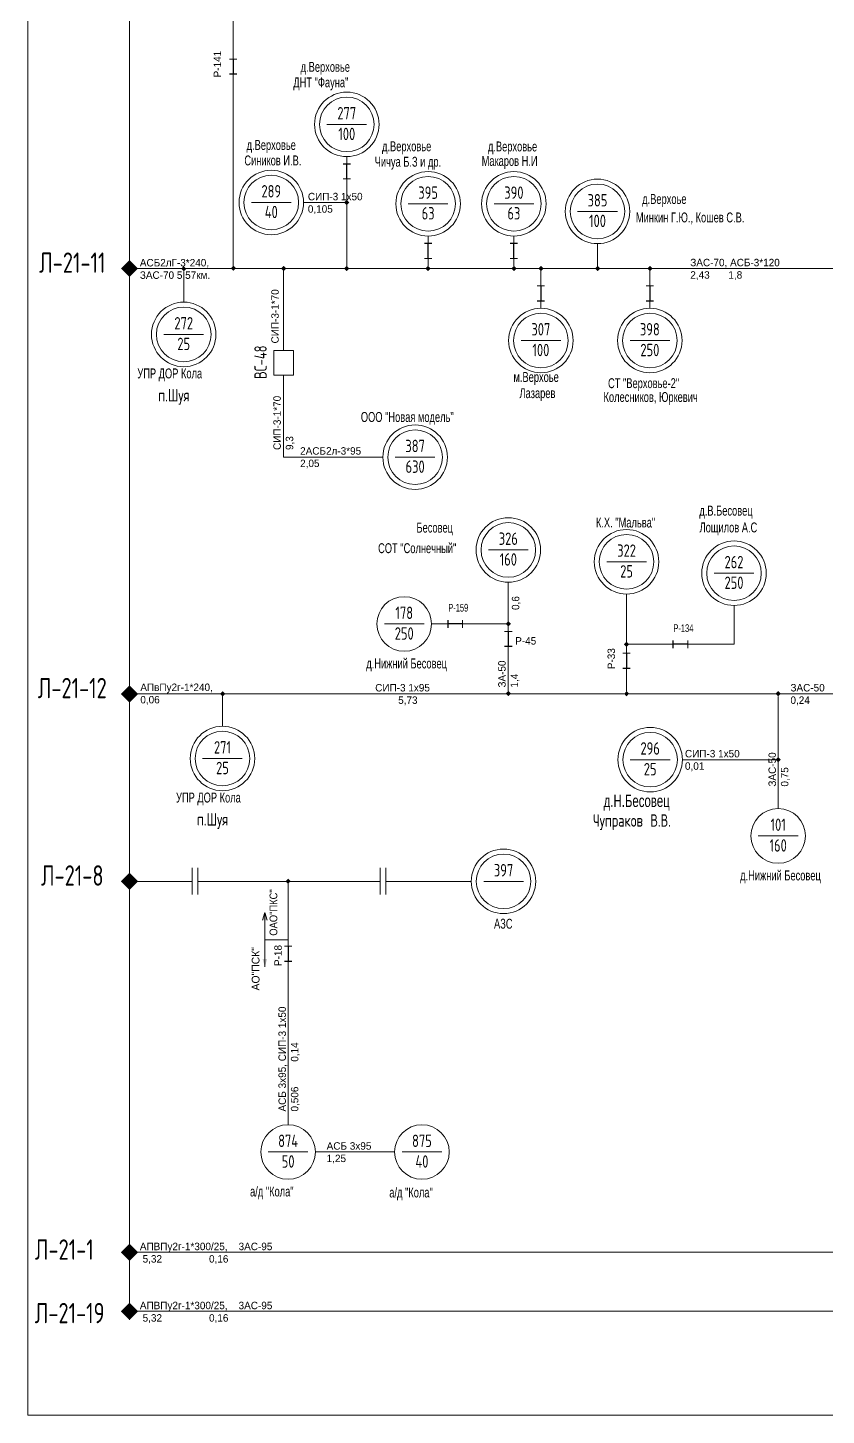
# Model space of a CAD drawing. Header units: millimetres. Extents: x 11 to 409, y 3 to 285.
# Drawn here: x 11.4 to 114.6, y 2.6 to 182 of the extents above; entities that cross this region are included whole.
import ezdxf
from ezdxf.enums import TextEntityAlignment as Align

# ---------------------------------------------------------------- set-up
doc = ezdxf.new("R2010")
doc.units = ezdxf.units.MM
doc.linetypes.add('ACAD_ISO02W100', pattern=[15, 12, -3])
for name, color, linetype, lineweight in [('10_КВ', 250, 'Continuous', 18), ('АТРИБУТЫ', 7, 'Continuous', 13), ('РАЗЪЕД_РУБИЛЬН', 150, 'Continuous', 13), ('ТЕКСТ', 7, 'Continuous', 13)]:
    doc.layers.add(name, color=color, linetype=linetype, lineweight=lineweight)
doc.layers.add('СХ_ОПЕРАТИВНАЯ', color=10, linetype='Continuous')
doc.layers.add('ШУНТ_РАЗЪЕД', color=161, linetype='Continuous')
doc.styles.add('ATTRIB', font='txt.shx', dxfattribs={"width": 0.7, "height": 5})
doc.styles.add('ТЕКСТ_МОДЕЛИ', font='txt.shx', dxfattribs={"width": 0.7, "height": 5})

# ---------------------------------------------------------------- blocks, each defined once
blk = doc.blocks.new('ОТВЕТВЛЕНИЕ')
at = {"color": 0, "linetype": 'ByBlock'}
blk.add_solid([(0, 1.06), (1.06, 0), (-1.06, 0), (0, -1.06)], dxfattribs=at)
blk = doc.blocks.new('ВЫКЛЮЧАТЕЛЬ')
at = {"color": 0, "linetype": 'ByBlock'}
for p, q in [((0, 0), (0, -3)), ((0, -13), (0, -16))]:
    blk.add_line(p, q, dxfattribs=at)
blk.add_lwpolyline([(-4, -3), (4, -3), (4, -13), (-4, -13)], close=True, dxfattribs=at)
at = {"layer": 'АТРИБУТЫ', "style": 'ATTRIB', "width": 0.7}
blk.add_attdef('ДИСП_НОМ', text='', height=5, dxfattribs=at).set_placement((-6, -8), align=Align.MIDDLE_RIGHT)
at = {"layer": 'АТРИБУТЫ', "style": 'ATTRIB', "width": 0.7, "flags": 1}
blk.add_attdef('КОД', text='', height=5, dxfattribs=at).set_placement((-6, -14), align=Align.MIDDLE_RIGHT)
blk = doc.blocks.new('ТРАНСФ_ПОДСТ')
at = {"color": 7}
blk.add_line((-8, -11), (8, -11), dxfattribs=at)
at = {"color": 0}
blk.add_circle((0, -11), 11, dxfattribs=at)
at = {"layer": 'АТРИБУТЫ', "style": 'ATTRIB', "width": 0.7, "flags": 4}
for tag, p in [('OBOZN', (0, -9)), ('MOCHNOCT', (0, -17.33))]:
    blk.add_attdef(tag, text='', height=5, dxfattribs=at).set_placement(p, align=Align.CENTER)
at = {"layer": 'АТРИБУТЫ', "style": 'ТЕКСТ_МОДЕЛИ', "width": 0.7}
blk.add_attdef('MESTO_1', text='', height=5, dxfattribs=at).set_placement((14, -11), align=Align.BOTTOM_LEFT)
blk.add_attdef('MESTO_2', text='', height=5, dxfattribs=at).set_placement((14, -12), align=Align.TOP_LEFT)
blk = doc.blocks.new('РАЗЪЕДИНИТЕЛЬ')
at = {"color": 0, "linetype": 'ByBlock'}
for p, q in [((0, 0), (0, -3)), ((0, -9), (0, -12))]:
    blk.add_line(p, q, dxfattribs=at)
at = {"layer": 'РАЗЪЕД_РУБИЛЬН', "color": 0, "linetype": 'ByBlock'}
blk.add_line((-1.5, -3), (1.5, -3), dxfattribs=at)
at = {"layer": 'СХ_ОПЕРАТИВНАЯ', "color": 0, "linetype": 'ByBlock'}
blk.add_line((-1.5, -9), (1.5, -9), dxfattribs=at)
at = {"layer": 'ШУНТ_РАЗЪЕД', "color": 0}
blk.add_line((0, -3), (0, -9), dxfattribs=at)
at = {"layer": 'РАЗЪЕД_РУБИЛЬН', "color": 7, "style": 'ATTRIB', "width": 0.7}
blk.add_attdef('ДИСП_НОМ', text='', height=5, dxfattribs=at).set_placement((-4.75, -6), align=Align.MIDDLE_RIGHT)
at = {"layer": 'РАЗЪЕД_РУБИЛЬН', "color": 7, "style": 'ATTRIB', "width": 0.7, "flags": 1}
blk.add_attdef('КОД', text='', height=5, dxfattribs=at).set_placement((-4.75, -12), align=Align.MIDDLE_RIGHT)
blk = doc.blocks.new('ПРИСОЕД_ШИНЕ')
at = {"color": 0}
blk.add_solid([(0, 2.12), (2.12, 0), (-2.12, 0), (0, -2.12)], dxfattribs=at)
at = {"layer": 'АТРИБУТЫ', "style": 'ATTRIB', "width": 0.7}
blk.add_attdef('ДИСП_НОМ', text='', height=5, dxfattribs=at).set_placement((0, 3.12), align=Align.CENTER)

msp = doc.modelspace()

# ---------------------------------------------------------------- hatches: boundary and pattern name
at = {"layer": '10_КВ'}
h = msp.add_hatch(color=7, dxfattribs=at)
h.paths.add_polyline_path([(42.04, 67.6), (42.04, 66.59), (42.34, 66.59)])
h.paths.add_polyline_path([(42.04, 67.6), (41.74, 66.59), (42.04, 66.59)])
h.paths.add_polyline_path([(42.34, 61.57), (42.04, 61.57), (42.04, 60.57)])
h.paths.add_polyline_path([(42.04, 60.57), (42.04, 61.57), (41.74, 61.57)])

# ---------------------------------------------------------------- linework, layer by layer
at = {"layer": '10_КВ', "color": 7}
for p, q in [((24.54, 212.59), (24.54, 14.93)), ((37.95, 178.88), (37.95, 183.44)), ((37.95, 167.03), (37.95, 175.03)), ((37.95, 167.03), (37.95, 150.84)), ((52.63, 161.45), (52.63, 150.84)), ((85.05, 150.84), (85.05, 154.05)), ((25.22, 150.84), (44.47, 150.84)), ((44.47, 150.84), (44.47, 141.21)), ((59.18, 150.84), (44.81, 150.84)), ((59.18, 150.84), (62.39, 150.84)), ((62.39, 150.84), (68.81, 150.84)), ((68.81, 150.84), (72.02, 150.84)), ((72.02, 150.84), (80.05, 150.84)), ((77.73, 150.84), (77.73, 149.55)), ((96.09, 150.84), (80.05, 150.84)), ((91.82, 150.84), (91.82, 149.55)), ((96.09, 150.84), (112.14, 150.84)), ((122.18, 150.84), (112.14, 150.84)), ((31.55, 146.49), (31.55, 150.47)), ((44.47, 136.08), (44.47, 132.87)), ((44.47, 132.87), (44.47, 126.45)), ((44.47, 126.45), (57.3, 126.45)), ((73.52, 103.92), (73.52, 110.29)), ((88.81, 108.11), (88.81, 108.76)), ((88.81, 102.07), (88.81, 108.11)), ((102.7, 102.26), (102.7, 107.28)), ((88.81, 102.26), (93.83, 102.26)), ((97.68, 102.26), (102.7, 102.26)), ((88.81, 96.21), (88.81, 98.22)), ((25.22, 95.85), (28.51, 95.85)), ((51.02, 95.87), (28.1, 95.85)), ((36.56, 91.67), (36.56, 95.65)), ((50.94, 95.87), (73.4, 95.87)), ((73.4, 95.87), (88.47, 95.87)), ((89.15, 95.87), (114.26, 95.87)), ((108.41, 95.53), (108.41, 81.02)), ((114.26, 95.87), (120.67, 95.87)), ((25.22, 71.62), (32.66, 71.62)), ((33.39, 71.62), (56.97, 71.62)), ((45.05, 71.62), (45.05, 40.17)), ((57.69, 71.62), (68.76, 71.62)), ((42.04, 67.6), (41.74, 66.59)), ((42.04, 60.57), (42.04, 67.6)), ((42.04, 67.6), (42.34, 66.59)), ((42.04, 64.08), (45.05, 64.08)), ((48.58, 36.64), (58.82, 36.64)), ((25.22, 23.67), (71.36, 23.67))]:
    msp.add_line(p, q, dxfattribs=at)
at = {"layer": '10_КВ', "color": 7, "ltscale": 100}
for p, q in [((47.04, 159.37), (52.63, 159.37)), ((63.59, 104.89), (73.52, 104.89)), ((96.03, 87.35), (108.41, 87.35)), ((32.66, 73.38), (32.66, 69.93)), ((33.39, 73.38), (33.39, 69.93)), ((56.97, 73.38), (56.97, 69.93)), ((57.69, 73.38), (57.69, 69.93))]:
    msp.add_line(p, q, dxfattribs=at)
at = {"layer": '10_КВ', "color": 7, "linetype": 'ACAD_ISO02W100'}
msp.add_line((73.52, 96.23), (73.52, 102.27), dxfattribs=at)
at = {"layer": '10_КВ', "linetype": 'Continuous'}
msp.add_lwpolyline([(11.38, 2.61), (409.03, 2.61), (409.03, 285.47), (11.38, 285.47)], close=True, dxfattribs=at)
at = {"layer": '10_КВ', "color": 7, "ltscale": 100}
for points in [[(25.66, 23.67), (127.62, 23.67), (127.62, 23.67), (127.62, 23.67), (127.62, 23.67)], [(24.63, 16.05), (123.67, 16.05), (123.67, 16.05), (123.67, 16.05), (123.67, 16.05)]]:
    msp.add_lwpolyline(points, dxfattribs=at)
at = {"layer": '10_КВ', "color": 7}
for centre in [(52.63, 169.47), (42.87, 159.37), (63.15, 159.2), (74.24, 159.2), (85.05, 158.22), (31.55, 142.32), (77.73, 141.53), (91.82, 141.53), (61.47, 126.45), (73.52, 114.46), (88.81, 112.93), (102.7, 111.45), (36.56, 87.5), (91.86, 87.35), (72.9, 71.62)]:
    msp.add_circle(centre, 4.17, dxfattribs=at)

# ---------------------------------------------------------------- block references
at = {"layer": '10_КВ', "color": 7, "xscale": 0.3208414656128962, "yscale": 0.3208414656128962, "zscale": 0.3208414656128962}
for name, p in [('РАЗЪЕДИНИТЕЛЬ', (37.95, 178.88)), ('ОТВЕТВЛЕНИЕ', (52.63, 159.37)), ('ОТВЕТВЛЕНИЕ', (31.55, 150.81)), ('ОТВЕТВЛЕНИЕ', (37.97, 150.87)), ('ОТВЕТВЛЕНИЕ', (44.47, 150.84)), ('ОТВЕТВЛЕНИЕ', (52.63, 150.84)), ('ОТВЕТВЛЕНИЕ', (63.15, 150.84)), ('ОТВЕТВЛЕНИЕ', (74.24, 150.84)), ('ОТВЕТВЛЕНИЕ', (77.74, 150.84)), ('ОТВЕТВЛЕНИЕ', (85.06, 150.84)), ('ОТВЕТВЛЕНИЕ', (91.83, 150.84)), ('РАЗЪЕДИНИТЕЛЬ', (77.73, 149.55)), ('РАЗЪЕДИНИТЕЛЬ', (91.82, 149.55)), ('РАЗЪЕДИНИТЕЛЬ', (73.52, 104.89)), ('ОТВЕТВЛЕНИЕ', (73.52, 104.9)), ('ОТВЕТВЛЕНИЕ', (88.8, 102.27)), ('РАЗЪЕДИНИТЕЛЬ', (88.81, 102.07)), ('ОТВЕТВЛЕНИЕ', (36.58, 95.86)), ('ОТВЕТВЛЕНИЕ', (73.52, 95.89)), ('ОТВЕТВЛЕНИЕ', (88.81, 95.87)), ('ОТВЕТВЛЕНИЕ', (108.41, 95.87)), ('ОТВЕТВЛЕНИЕ', (108.41, 87.35)), ('ОТВЕТВЛЕНИЕ', (45.05, 71.64)), ('РАЗЪЕДИНИТЕЛЬ', (45.05, 64.21))]:
    msp.add_blockref(name, p, dxfattribs=at)
at = {"layer": '10_КВ', "color": 7}
ref = msp.add_blockref('ТРАНСФ_ПОДСТ', (52.63, 173), dxfattribs=dict(at, xscale=0.3208414656128962, yscale=0.3208414656128962, zscale=0.3208414656128962))
ref.add_attrib('MESTO_1', 'д.Верховье', dxfattribs={"layer": 'АТРИБУТЫ', "height": 1.283, "width": 0.7}).set_placement((46.67, 175.88), align=Align.BOTTOM_LEFT)
ref.add_attrib('MESTO_2', 'ДНТ "Фауна"', dxfattribs={"layer": 'АТРИБУТЫ', "height": 1.2834, "width": 0.7}).set_placement((45.72, 175.54), align=Align.TOP_LEFT)
ref.add_attrib('OBOZN', '277', dxfattribs={"layer": 'АТРИБУТЫ', "height": 1.604, "style": 'ATTRIB', "width": 0.7, "flags": 4}).set_placement((52.63, 170.11), align=Align.CENTER)
ref.add_attrib('MOCHNOCT', '100', dxfattribs={"layer": 'АТРИБУТЫ', "height": 1.604, "style": 'ATTRIB', "width": 0.7, "flags": 4}).set_placement((52.63, 167.43), align=Align.CENTER)
ref = msp.add_blockref('ТРАНСФ_ПОДСТ', (42.87, 162.9), dxfattribs=dict(at, xscale=0.3208414656128962, yscale=0.3208414656128962, zscale=0.3208414656128962))
ref.add_attrib('MESTO_1', 'д.Верховье', dxfattribs={"layer": 'АТРИБУТЫ', "height": 1.283, "width": 0.7}).set_placement((39.68, 165.78), align=Align.BOTTOM_LEFT)
ref.add_attrib('MESTO_2', 'Сиников И.В.', dxfattribs={"layer": 'АТРИБУТЫ', "height": 1.2834, "width": 0.7}).set_placement((39.39, 165.45), align=Align.TOP_LEFT)
ref.add_attrib('OBOZN', '289', dxfattribs={"layer": 'АТРИБУТЫ', "height": 1.604, "style": 'ATTRIB', "width": 0.7, "flags": 4}).set_placement((42.87, 160.02), align=Align.CENTER)
ref.add_attrib('MOCHNOCT', '40', dxfattribs={"layer": 'АТРИБУТЫ', "height": 1.604, "style": 'ATTRIB', "width": 0.7, "flags": 4}).set_placement((42.87, 157.34), align=Align.CENTER)
ref = msp.add_blockref('ТРАНСФ_ПОДСТ', (63.15, 162.73), dxfattribs=dict(at, xscale=0.3208414656128962, yscale=0.3208414656128962, zscale=0.3208414656128962))
ref.add_attrib('MESTO_1', 'д.Верховье', dxfattribs={"layer": 'АТРИБУТЫ', "height": 1.283, "width": 0.7}).set_placement((57.19, 165.61), align=Align.BOTTOM_LEFT)
ref.add_attrib('MESTO_2', 'Чичуа Б.З и др.', dxfattribs={"layer": 'АТРИБУТЫ', "height": 1.2834, "width": 0.7}).set_placement((56.24, 165.28), align=Align.TOP_LEFT)
ref.add_attrib('OBOZN', '395', dxfattribs={"layer": 'АТРИБУТЫ', "height": 1.604, "style": 'ATTRIB', "width": 0.7, "flags": 4}).set_placement((63.15, 159.84), align=Align.CENTER)
ref.add_attrib('MOCHNOCT', '63', dxfattribs={"layer": 'АТРИБУТЫ', "height": 1.604, "style": 'ATTRIB', "width": 0.7, "flags": 4}).set_placement((63.15, 157.17), align=Align.CENTER)
ref = msp.add_blockref('ТРАНСФ_ПОДСТ', (74.24, 162.73), dxfattribs=dict(at, xscale=0.3208414656128962, yscale=0.3208414656128962, zscale=0.3208414656128962))
ref.add_attrib('MESTO_1', 'д.Верховье', dxfattribs={"layer": 'АТРИБУТЫ', "height": 1.283, "width": 0.7}).set_placement((70.88, 165.59), align=Align.BOTTOM_LEFT)
ref.add_attrib('MESTO_2', 'Макаров Н.И', dxfattribs={"layer": 'АТРИБУТЫ', "height": 1.2834, "width": 0.7}).set_placement((70.07, 165.39), align=Align.TOP_LEFT)
ref.add_attrib('OBOZN', '390', dxfattribs={"layer": 'АТРИБУТЫ', "height": 1.604, "style": 'ATTRIB', "width": 0.7, "flags": 4}).set_placement((74.24, 159.84), align=Align.CENTER)
ref.add_attrib('MOCHNOCT', '63', dxfattribs={"layer": 'АТРИБУТЫ', "height": 1.604, "style": 'ATTRIB', "width": 0.7, "flags": 4}).set_placement((74.24, 157.17), align=Align.CENTER)
at = {"layer": '10_КВ', "color": 7, "xscale": 0.320841465612782, "yscale": 0.320841465612782, "zscale": 0.320841465612782, "rotation": 180}
for p in [(52.63, 161.45), (63.15, 151.18), (74.24, 151.18)]:
    msp.add_blockref('РАЗЪЕДИНИТЕЛЬ', p, dxfattribs=at)
at = {"layer": '10_КВ', "color": 7}
ref = msp.add_blockref('ТРАНСФ_ПОДСТ', (85.05, 161.75), dxfattribs=dict(at, xscale=0.3208414656128962, yscale=0.3208414656128962, zscale=0.3208414656128962))
ref.add_attrib('MESTO_1', 'д.Верхоье', dxfattribs={"layer": 'АТРИБУТЫ', "height": 1.283, "width": 0.7}).set_placement((90.83, 158.8), align=Align.BOTTOM_LEFT)
ref.add_attrib('MESTO_2', 'Минкин Г.Ю., Кошев С.В.', dxfattribs={"layer": 'АТРИБУТЫ', "height": 1.2834, "width": 0.7}).set_placement((90.01, 158.08), align=Align.TOP_LEFT)
ref.add_attrib('OBOZN', '385', dxfattribs={"layer": 'АТРИБУТЫ', "height": 1.604, "style": 'ATTRIB', "width": 0.7, "flags": 4}).set_placement((85.05, 158.86), align=Align.CENTER)
ref.add_attrib('MOCHNOCT', '100', dxfattribs={"layer": 'АТРИБУТЫ', "height": 1.604, "style": 'ATTRIB', "width": 0.7, "flags": 4}).set_placement((85.05, 156.19), align=Align.CENTER)
at = {"layer": '10_КВ', "linetype": 'Continuous'}
ref = msp.add_blockref('ПРИСОЕД_ШИНЕ', (24.54, 150.84), dxfattribs=dict(at, xscale=0.5270721830820956, yscale=0.5270721830820956, zscale=0.5270721830820956))
ref.add_attrib('ДИСП_НОМ', 'Л-21-11', dxfattribs={"layer": 'АТРИБУТЫ', "height": 2.635, "style": 'ATTRIB', "width": 0.7}).set_placement((17.14, 150.28), align=Align.CENTER)
at = {"layer": '10_КВ', "color": 7}
ref = msp.add_blockref('ТРАНСФ_ПОДСТ', (31.55, 145.85), dxfattribs=dict(at, xscale=0.3208414656128962, yscale=0.3208414656128962, zscale=0.3208414656128962))
ref.add_attrib('MESTO_1', 'УПР ДОР Кола', dxfattribs={"layer": 'АТРИБУТЫ', "height": 1.2834, "width": 0.7}).set_placement((25.55, 136.25), align=Align.BOTTOM_LEFT)
ref.add_attrib('MESTO_2', 'п.Шуя', dxfattribs={"layer": 'АТРИБУТЫ', "height": 1.604, "style": 'ТЕКСТ_МОДЕЛИ', "width": 0.7}).set_placement((28.25, 135.26), align=Align.TOP_LEFT)
ref.add_attrib('OBOZN', '272', dxfattribs={"layer": 'АТРИБУТЫ', "height": 1.604, "style": 'ATTRIB', "width": 0.7, "flags": 4}).set_placement((31.55, 142.96), align=Align.CENTER)
ref.add_attrib('MOCHNOCT', '25', dxfattribs={"layer": 'АТРИБУТЫ', "height": 1.604, "style": 'ATTRIB', "width": 0.7, "flags": 4}).set_placement((31.55, 140.29), align=Align.CENTER)
ref = msp.add_blockref('ТРАНСФ_ПОДСТ', (77.73, 145.06), dxfattribs=dict(at, xscale=0.3208414656128962, yscale=0.3208414656128962, zscale=0.3208414656128962))
ref.add_attrib('MESTO_1', 'м.Верхоье', dxfattribs={"layer": 'АТРИБУТЫ', "height": 1.283, "width": 0.7}).set_placement((74.19, 135.79), align=Align.BOTTOM_LEFT)
ref.add_attrib('MESTO_2', 'Лазарев', dxfattribs={"layer": 'АТРИБУТЫ', "height": 1.283, "width": 0.7}).set_placement((74.96, 135.37), align=Align.TOP_LEFT)
ref.add_attrib('OBOZN', '307', dxfattribs={"layer": 'АТРИБУТЫ', "height": 1.604, "style": 'ATTRIB', "width": 0.7, "flags": 4}).set_placement((77.73, 142.18), align=Align.CENTER)
ref.add_attrib('MOCHNOCT', '100', dxfattribs={"layer": 'АТРИБУТЫ', "height": 1.604, "style": 'ATTRIB', "width": 0.7, "flags": 4}).set_placement((77.73, 139.5), align=Align.CENTER)
ref = msp.add_blockref('ТРАНСФ_ПОДСТ', (91.82, 145.06), dxfattribs=dict(at, xscale=0.3208414656128962, yscale=0.3208414656128962, zscale=0.3208414656128962))
ref.add_attrib('MESTO_1', 'СТ "Верховье-2"', dxfattribs={"layer": 'АТРИБУТЫ', "height": 1.2834, "width": 0.7}).set_placement((86.41, 134.99), align=Align.BOTTOM_LEFT)
ref.add_attrib('MESTO_2', 'Колесников, Юркевич', dxfattribs={"layer": 'АТРИБУТЫ', "height": 1.2834, "width": 0.7}).set_placement((85.83, 134.87), align=Align.TOP_LEFT)
ref.add_attrib('OBOZN', '398', dxfattribs={"layer": 'АТРИБУТЫ', "height": 1.604, "style": 'ATTRIB', "width": 0.7, "flags": 4}).set_placement((91.82, 142.18), align=Align.CENTER)
ref.add_attrib('MOCHNOCT', '250', dxfattribs={"layer": 'АТРИБУТЫ', "height": 1.604, "style": 'ATTRIB', "width": 0.7, "flags": 4}).set_placement((91.82, 139.5), align=Align.CENTER)
ref = msp.add_blockref('ВЫКЛЮЧАТЕЛЬ', (44.47, 141.21), dxfattribs=dict(at, xscale=-0.3208414656128962, yscale=0.3208414656130389, zscale=0.3208414656130246))
ref.add_attrib('ДИСП_НОМ', 'ВС-48', dxfattribs={"layer": 'АТРИБУТЫ', "height": 1.604, "rotation": 90, "style": 'ATTRIB', "width": 0.7}).set_placement((41.48, 140.89), align=Align.MIDDLE_RIGHT)
ref = msp.add_blockref('ТРАНСФ_ПОДСТ', (61.47, 129.98), dxfattribs=dict(at, xscale=0.3208414656128962, yscale=0.3208414656128962, zscale=0.3208414656128962))
ref.add_attrib('MESTO_1', 'ООО "Новая модель"', dxfattribs={"layer": 'АТРИБУТЫ', "height": 1.2834, "width": 0.7}).set_placement((54.45, 130.62), align=Align.BOTTOM_LEFT)
ref.add_attrib('OBOZN', '387', dxfattribs={"layer": 'АТРИБУТЫ', "height": 1.604, "style": 'ATTRIB', "width": 0.7, "flags": 4}).set_placement((61.47, 127.1), align=Align.CENTER)
ref.add_attrib('MOCHNOCT', '630', dxfattribs={"layer": 'АТРИБУТЫ', "height": 1.604, "style": 'ATTRIB', "width": 0.7, "flags": 4}).set_placement((61.47, 124.42), align=Align.CENTER)
ref = msp.add_blockref('ТРАНСФ_ПОДСТ', (102.7, 114.98), dxfattribs=dict(at, xscale=0.3208414656128962, yscale=0.3208414656128962, zscale=0.3208414656128962))
ref.add_attrib('MESTO_1', 'д.В.Бесовец', dxfattribs={"layer": 'АТРИБУТЫ', "height": 1.2834, "width": 0.7}).set_placement((98.22, 118.51), align=Align.BOTTOM_LEFT)
ref.add_attrib('MESTO_2', 'Лощилов А.С', dxfattribs={"layer": 'АТРИБУТЫ', "height": 1.2834, "width": 0.7}).set_placement((98.25, 118.01), align=Align.TOP_LEFT)
ref.add_attrib('OBOZN', '262', dxfattribs={"layer": 'АТРИБУТЫ', "height": 1.604, "style": 'ATTRIB', "width": 0.7, "flags": 4}).set_placement((102.7, 112.09), align=Align.CENTER)
ref.add_attrib('MOCHNOCT', '250', dxfattribs={"layer": 'АТРИБУТЫ', "height": 1.604, "style": 'ATTRIB', "width": 0.7, "flags": 4}).set_placement((102.7, 109.42), align=Align.CENTER)
ref = msp.add_blockref('ТРАНСФ_ПОДСТ', (88.81, 116.46), dxfattribs=dict(at, xscale=0.3208414656128962, yscale=0.3208414656128962, zscale=0.3208414656128962))
ref.add_attrib('MESTO_1', 'К.Х. "Мальва"', dxfattribs={"layer": 'АТРИБУТЫ', "height": 1.2834, "width": 0.7}).set_placement((84.85, 116.98), align=Align.BOTTOM_LEFT)
ref.add_attrib('OBOZN', '322', dxfattribs={"layer": 'АТРИБУТЫ', "height": 1.604, "style": 'ATTRIB', "width": 0.7, "flags": 4}).set_placement((88.81, 113.57), align=Align.CENTER)
ref.add_attrib('MOCHNOCT', '25', dxfattribs={"layer": 'АТРИБУТЫ', "height": 1.604, "style": 'ATTRIB', "width": 0.7, "flags": 4}).set_placement((88.81, 110.89), align=Align.CENTER)
ref = msp.add_blockref('ТРАНСФ_ПОДСТ', (73.52, 117.99), dxfattribs=dict(at, xscale=0.3208414656128962, yscale=0.3208414656128962, zscale=0.3208414656128962))
ref.add_attrib('MESTO_1', 'Бесовец', dxfattribs={"layer": 'АТРИБУТЫ', "height": 1.283, "width": 0.7}).set_placement((61.65, 116.32), align=Align.BOTTOM_LEFT)
ref.add_attrib('MESTO_2', 'СОТ "Солнечный"', dxfattribs={"layer": 'АТРИБУТЫ', "height": 1.2834, "width": 0.7}).set_placement((56.68, 115.33), align=Align.TOP_LEFT)
ref.add_attrib('OBOZN', '326', dxfattribs={"layer": 'АТРИБУТЫ', "height": 1.604, "style": 'ATTRIB', "width": 0.7, "flags": 4}).set_placement((73.52, 115.11), align=Align.CENTER)
ref.add_attrib('MOCHNOCT', '160', dxfattribs={"layer": 'АТРИБУТЫ', "height": 1.604, "style": 'ATTRIB', "width": 0.7, "flags": 4}).set_placement((73.52, 112.43), align=Align.CENTER)
ref = msp.add_blockref('ТРАНСФ_ПОДСТ', (60.06, 108.42), dxfattribs=dict(at, xscale=0.3208414656128962, yscale=0.3208414656128962, zscale=0.3208414656128962))
ref.add_attrib('MESTO_1', 'д.Нижний Бесовец', dxfattribs={"layer": 'АТРИБУТЫ', "height": 1.2834, "width": 0.7}).set_placement((55.15, 98.76), align=Align.BOTTOM_LEFT)
ref.add_attrib('OBOZN', '178', dxfattribs={"layer": 'АТРИБУТЫ', "height": 1.604, "style": 'ATTRIB', "width": 0.7, "flags": 4}).set_placement((60.06, 105.53), align=Align.CENTER)
ref.add_attrib('MOCHNOCT', '250', dxfattribs={"layer": 'АТРИБУТЫ', "height": 1.604, "style": 'ATTRIB', "width": 0.7, "flags": 4}).set_placement((60.06, 102.86), align=Align.CENTER)
ref = msp.add_blockref('РАЗЪЕДИНИТЕЛЬ', (68.57, 104.89), dxfattribs=dict(at, xscale=0.3208414656130389, yscale=0.3208414656130389, zscale=0.3208414656130389, rotation=270))
ref.add_attrib('ДИСП_НОМ', 'Р-159', dxfattribs={"layer": 'РАЗЪЕД_РУБИЛЬН', "color": 7, "height": 1.004, "width": 0.7}).set_placement((68.34, 106.99), align=Align.MIDDLE_RIGHT)
ref = msp.add_blockref('РАЗЪЕДИНИТЕЛЬ', (97.68, 102.26), dxfattribs=dict(at, xscale=0.3208414656130389, yscale=0.3208414656130389, zscale=0.3208414656130389, rotation=270))
ref.add_attrib('ДИСП_НОМ', 'Р-134', dxfattribs={"layer": 'РАЗЪЕД_РУБИЛЬН', "color": 7, "height": 1.004, "width": 0.7}).set_placement((97.45, 104.35), align=Align.MIDDLE_RIGHT)
at = {"layer": '10_КВ', "linetype": 'Continuous'}
ref = msp.add_blockref('ПРИСОЕД_ШИНЕ', (24.54, 95.85), dxfattribs=dict(at, xscale=0.5270721830820956, yscale=0.5270721830820956, zscale=0.5270721830820956))
ref.add_attrib('ДИСП_НОМ', 'Л-21-12', dxfattribs={"layer": 'АТРИБУТЫ', "height": 2.635, "style": 'ATTRIB', "width": 0.7}).set_placement((17.14, 95.29), align=Align.CENTER)
at = {"layer": '10_КВ', "color": 7}
ref = msp.add_blockref('ТРАНСФ_ПОДСТ', (36.56, 91.03), dxfattribs=dict(at, xscale=0.3208414656128962, yscale=0.3208414656128962, zscale=0.3208414656128962))
ref.add_attrib('MESTO_1', 'УПР ДОР Кола', dxfattribs={"layer": 'АТРИБУТЫ', "height": 1.2834, "width": 0.7}).set_placement((30.55, 81.43), align=Align.BOTTOM_LEFT)
ref.add_attrib('MESTO_2', 'п.Шуя', dxfattribs={"layer": 'АТРИБУТЫ', "height": 1.604, "style": 'ТЕКСТ_МОДЕЛИ', "width": 0.7}).set_placement((33.25, 80.44), align=Align.TOP_LEFT)
ref.add_attrib('OBOZN', '271', dxfattribs={"layer": 'АТРИБУТЫ', "height": 1.604, "style": 'ATTRIB', "width": 0.7, "flags": 4}).set_placement((36.56, 88.14), align=Align.CENTER)
ref.add_attrib('MOCHNOCT', '25', dxfattribs={"layer": 'АТРИБУТЫ', "height": 1.604, "style": 'ATTRIB', "width": 0.7, "flags": 4}).set_placement((36.56, 85.47), align=Align.CENTER)
ref = msp.add_blockref('ТРАНСФ_ПОДСТ', (91.86, 90.88), dxfattribs=dict(at, xscale=0.3208414656128962, yscale=0.3208414656128962, zscale=0.3208414656128962))
ref.add_attrib('MESTO_1', 'д.Н.Бесовец', dxfattribs={"layer": 'АТРИБУТЫ', "height": 1.5755, "width": 0.7}).set_placement((85.85, 80.76), align=Align.BOTTOM_LEFT)
ref.add_attrib('MESTO_2', 'Чупраков В.В.', dxfattribs={"layer": 'АТРИБУТЫ', "height": 1.6042, "style": 'ТЕКСТ_МОДЕЛИ', "width": 0.7}).set_placement((84.47, 80.29), align=Align.TOP_LEFT)
ref.add_attrib('OBOZN', '296', dxfattribs={"layer": 'АТРИБУТЫ', "height": 1.604, "style": 'ATTRIB', "width": 0.7, "flags": 4}).set_placement((91.86, 88), align=Align.CENTER)
ref.add_attrib('MOCHNOCT', '25', dxfattribs={"layer": 'АТРИБУТЫ', "height": 1.604, "style": 'ATTRIB', "width": 0.7, "flags": 4}).set_placement((91.86, 85.32), align=Align.CENTER)
ref = msp.add_blockref('ТРАНСФ_ПОДСТ', (108.41, 81.02), dxfattribs=dict(at, xscale=0.3208414656128962, yscale=0.3208414656128962, zscale=0.3208414656128962))
ref.add_attrib('MESTO_1', 'д.Нижний Бесовец', dxfattribs={"layer": 'АТРИБУТЫ', "height": 1.2834, "width": 0.7}).set_placement((103.49, 71.36), align=Align.BOTTOM_LEFT)
ref.add_attrib('OBOZN', '101', dxfattribs={"layer": 'АТРИБУТЫ', "height": 1.604, "style": 'ATTRIB', "width": 0.7, "flags": 4}).set_placement((108.41, 78.14), align=Align.CENTER)
ref.add_attrib('MOCHNOCT', '160', dxfattribs={"layer": 'АТРИБУТЫ', "height": 1.604, "style": 'ATTRIB', "width": 0.7, "flags": 4}).set_placement((108.41, 75.46), align=Align.CENTER)
at = {"layer": '10_КВ', "linetype": 'Continuous'}
ref = msp.add_blockref('ПРИСОЕД_ШИНЕ', (24.54, 71.62), dxfattribs=dict(at, xscale=0.5270721830820956, yscale=0.5270721830820956, zscale=0.5270721830820956))
ref.add_attrib('ДИСП_НОМ', 'Л-21-8', dxfattribs={"layer": 'АТРИБУТЫ', "height": 2.635, "style": 'ATTRIB', "width": 0.7}).set_placement((17.14, 71.06), align=Align.CENTER)
at = {"layer": '10_КВ', "color": 7}
ref = msp.add_blockref('ТРАНСФ_ПОДСТ', (72.9, 75.15), dxfattribs=dict(at, xscale=0.3208414656128962, yscale=0.3208414656128962, zscale=0.3208414656128962))
ref.add_attrib('MESTO_1', 'АЗС', dxfattribs={"layer": 'АТРИБУТЫ', "height": 1.283, "width": 0.7}).set_placement((71.67, 65.12), align=Align.BOTTOM_LEFT)
ref.add_attrib('OBOZN', '397', dxfattribs={"layer": 'АТРИБУТЫ', "height": 1.604, "style": 'ATTRIB', "width": 0.7, "flags": 4}).set_placement((72.9, 72.26), align=Align.CENTER)
ref = msp.add_blockref('ТРАНСФ_ПОДСТ', (45.05, 40.17), dxfattribs=dict(at, xscale=0.3208414656128962, yscale=0.3208414656128962, zscale=0.3208414656128962))
ref.add_attrib('MESTO_1', 'а/д "Кола"', dxfattribs={"layer": 'АТРИБУТЫ', "height": 1.283, "width": 0.7}).set_placement((40.13, 30.51), align=Align.BOTTOM_LEFT)
ref.add_attrib('OBOZN', '874', dxfattribs={"layer": 'АТРИБУТЫ', "height": 1.604, "style": 'ATTRIB', "width": 0.7, "flags": 4}).set_placement((45.05, 37.28), align=Align.CENTER)
ref.add_attrib('MOCHNOCT', '50', dxfattribs={"layer": 'АТРИБУТЫ', "height": 1.604, "style": 'ATTRIB', "width": 0.7, "flags": 4}).set_placement((45.05, 34.61), align=Align.CENTER)
ref = msp.add_blockref('ТРАНСФ_ПОДСТ', (62.35, 40.17), dxfattribs=dict(at, xscale=0.3208414656128962, yscale=0.3208414656128962, zscale=0.3208414656128962))
ref.add_attrib('MESTO_1', 'а/д "Кола"', dxfattribs={"layer": 'АТРИБУТЫ', "height": 1.283, "width": 0.7}).set_placement((58.13, 30.38), align=Align.BOTTOM_LEFT)
ref.add_attrib('OBOZN', '875', dxfattribs={"layer": 'АТРИБУТЫ', "height": 1.604, "style": 'ATTRIB', "width": 0.7, "flags": 4}).set_placement((62.35, 37.28), align=Align.CENTER)
ref.add_attrib('MOCHNOCT', '40', dxfattribs={"layer": 'АТРИБУТЫ', "height": 1.604, "style": 'ATTRIB', "width": 0.7, "flags": 4}).set_placement((62.35, 34.61), align=Align.CENTER)
at = {"layer": '10_КВ', "linetype": 'Continuous'}
ref = msp.add_blockref('ПРИСОЕД_ШИНЕ', (24.54, 23.67), dxfattribs=dict(at, xscale=0.5270721830820956, yscale=0.5270721830820956, zscale=0.5270721830820956))
ref.add_attrib('ДИСП_НОМ', 'Л-21-1', dxfattribs={"layer": 'АТРИБУТЫ', "height": 2.635, "style": 'ATTRIB', "width": 0.7}).set_placement((16.11, 22.71), align=Align.CENTER)
ref = msp.add_blockref('ПРИСОЕД_ШИНЕ', (24.54, 16.05), dxfattribs=dict(at, xscale=0.5270721830820956, yscale=0.5270721830820956, zscale=0.5270721830820956))
ref.add_attrib('ДИСП_НОМ', 'Л-21-19', dxfattribs={"layer": 'АТРИБУТЫ', "height": 2.635, "style": 'ATTRIB', "width": 0.7}).set_placement((16.8, 14.5), align=Align.CENTER)

# ---------------------------------------------------------------- texts
at = {"layer": 'ТЕКСТ', "color": 7, "attachment_point": 1, "rotation": 90}
for s, insert, char_height, width in [('Р-141', (35.42, 175.54), 0.963, 6.659), ('СИП-3-1*70', (42.87, 141.15), 0.963, 9.7159), ('СИП-3-1*70\\P9,3', (43.14, 127.38), 0.963, 9.7159), ('0,6', (73.97, 106.7), 0.963, 4.5537), ('Р-33', (86.35, 99.04), 0.963, 6.659), ('ЗА-50\\P1,4', (72.21, 96.67), 0.963, 6.7947), ('ЗАС-50\\P0,75', (107.16, 83.87), 0.963, 9.7159), ('{\\W0.9;ОАО"ПКС"}', (42.65, 64.6), 1.0044, 21.5957), ('АО"ПСК"', (40.34, 57.52), 1.004, 21.5957), ('Р-18', (43.26, 60.68), 0.963, 6.659), ('АСБ 3х95, СИП-3 1х50\\P0,506         0,14', (43.8, 41.87), 0.9625, 22.2877)]:
    msp.add_mtext(s, dxfattribs=dict(at, insert=insert, char_height=char_height, width=width))
at = {"layer": 'ТЕКСТ', "insert": (47.6, 160.62), "char_height": 0.963, "width": 35.4713, "attachment_point": 1}
msp.add_mtext('СИП-3 1х50\\P0,105', dxfattribs=at)
at = {"layer": 'ТЕКСТ', "color": 7, "attachment_point": 1}
for s, insert, char_height, width in [('АСБ2лГ-3*240, \\PЗАС-70 5,57км.', (25.88, 152.07), 0.9625, 30.8818), ('ЗАС-70, АСБ-3*120\\P2,43^I   1,8', (97.05, 152.09), 0.9625, 30.8818), ('2АСБ2л-3*95\\P2,05', (46.6, 127.74), 0.9625, 35.4713), ('Р-45', (74.41, 103.19), 0.963, 4.5537), ('АПвПу2г-1*240, \\P0,06^I^I^I  ', (25.94, 97.19), 0.9625, 20.4769), ('\\pi0.19898;СИП-3 1х95\\P\\pi3.1668;5,73', (56.11, 97.13), 0.9625, 9.3815), ('ЗАС-50\\P0,24', (110, 97.13), 0.963, 35.6309), ('СИП-3 1х50\\P0,01', (96.36, 88.61), 0.963, 10.964), ('АСБ 3х95\\P1,25', (50.03, 37.9), 0.963, 10.964), ('АПВПу2г-1*300/25,    3АС-95\\P 5,32                 0,16 ', (25.88, 24.91), 0.9625, 30.8818), ('АПВПу2г-1*300/25,    3АС-95\\P 5,32                 0,16 ', (25.88, 17.28), 0.9625, 30.8818)]:
    msp.add_mtext(s, dxfattribs=dict(at, insert=insert, char_height=char_height, width=width))

doc.saveas('drawing.dxf')
